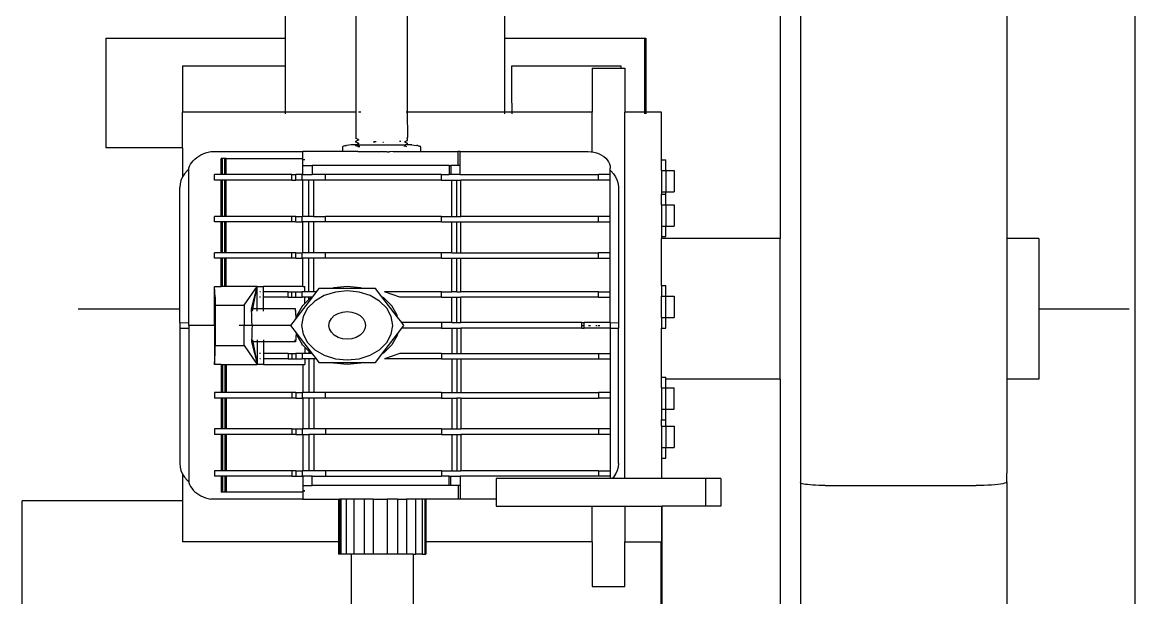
# Model space of a CAD drawing. Header units: millimetres. Extents: x 44692 to 659456, y -26273 to 96111.
# Drawn here: x 275512.6 to 275963.5, y -8790.5 to -8557.1 of the extents above; entities that cross this region are included whole.
import ezdxf

# ---------------------------------------------------------------- set-up
doc = ezdxf.new("R2010")
doc.units = ezdxf.units.MM
doc.header["$LTSCALE"] = 100
doc.layers.add('Edges', color=7, linetype='Continuous')

msp = doc.modelspace()

# ---------------------------------------------------------------- linework, layer by layer
at = {"layer": 'Edges'}
for p, q in [((275619.329, -8563.54), (275619.329, -8420.278)), ((275708.215, -8563.54), (275708.215, -8420.278)), ((275819.822, -8500.491), (275819.822, -8644.779)), ((275827.958, -8500.491), (275827.958, -8743.761)), ((275647.738, -8513.241), (275647.738, -8593.464)), ((275668.654, -8513.889), (275668.64, -8593.464)), ((275911.658, -8515.273), (275911.658, -8644.779)), ((275963.47, -8513.01), (275963.47, -9217.974)), ((275546.481, -8563.54), (275546.481, -8608.055)), ((275546.481, -8563.54), (275619.329, -8563.54)), ((275619.329, -8574.934), (275619.329, -8563.54)), ((275708.215, -8593.464), (275708.215, -8563.54)), ((275708.215, -8563.54), (275764.764, -8563.54)), ((275764.764, -8563.54), (275765.286, -8563.54)), ((275764.764, -8563.54), (275764.764, -8593.464)), ((275765.286, -8563.54), (275765.286, -8593.464)), ((275619.329, -8574.934), (275577.591, -8574.934)), ((275577.591, -8574.934), (275577.591, -8593.464)), ((275619.329, -8593.464), (275619.329, -8574.934)), ((275755.364, -8574.934), (275710.921, -8574.934)), ((275710.921, -8574.934), (275710.921, -8585.973)), ((275743.513, -8575.723), (275755.364, -8575.723)), ((275743.513, -8575.723), (275743.513, -8593.464)), ((275755.364, -8575.723), (275755.364, -8574.934)), ((275755.364, -8575.723), (275756.846, -8575.723)), ((275756.846, -8575.723), (275756.846, -8593.464)), ((275710.921, -8585.973), (275710.922, -8586.07)), ((275710.922, -8586.07), (275711.028, -8593.464)), ((275619.329, -8593.464), (275577.591, -8593.464)), ((275577.591, -8608.054), (275577.591, -8593.464)), ((275647.738, -8593.464), (275619.329, -8593.464)), ((275619.329, -8594.253), (275619.329, -8593.464)), ((275647.866, -8593.464), (275647.738, -8593.464)), ((275647.738, -8593.464), (275647.738, -8604.212)), ((275649.735, -8593.464), (275648.878, -8593.464)), ((275668.525, -8593.464), (275668.142, -8593.464)), ((275708.215, -8593.464), (275668.64, -8593.464)), ((275668.64, -8593.464), (275668.654, -8603.853)), ((275710.922, -8593.464), (275708.215, -8593.464)), ((275708.215, -8594.253), (275708.215, -8593.464)), ((275711.028, -8593.464), (275710.922, -8593.464)), ((275711.028, -8593.464), (275711.04, -8594.253)), ((275743.513, -8593.464), (275711.028, -8593.464)), ((275743.513, -8609.654), (275743.513, -8593.464)), ((275764.764, -8593.464), (275756.846, -8593.464)), ((275756.846, -8654.792), (275756.846, -8593.464)), ((275764.764, -8593.464), (275764.764, -8594.253)), ((275765.286, -8593.464), (275764.764, -8593.464)), ((275765.286, -8593.464), (275765.286, -8594.253)), ((275771.66, -8593.464), (275765.286, -8593.464)), ((275771.66, -8612.912), (275771.66, -8593.464)), ((275642.401, -8607.583), (275642.357, -8607.724)), ((275642.428, -8607.531), (275642.401, -8607.583)), ((275642.529, -8607.41), (275642.428, -8607.531)), ((275642.578, -8607.381), (275642.529, -8607.41)), ((275642.578, -8607.381), (275642.736, -8607.297)), ((275642.736, -8607.297), (275642.81, -8607.26)), ((275643.294, -8607.136), (275642.81, -8607.26)), ((275643.294, -8607.136), (275643.521, -8607.085)), ((275643.521, -8607.085), (275643.952, -8607.017)), ((275645.916, -8606.783), (275643.952, -8607.017)), ((275647.839, -8606.783), (275645.916, -8606.783)), ((275648.789, -8604.637), (275647.738, -8604.212)), ((275648.789, -8604.914), (275647.738, -8605.339)), ((275647.738, -8605.697), (275647.738, -8605.339)), ((275648.789, -8606.122), (275647.738, -8605.697)), ((275647.839, -8606.783), (275647.738, -8606.824)), ((275647.738, -8607.182), (275647.738, -8606.824)), ((275648.471, -8607.478), (275647.738, -8607.182)), ((275648.789, -8606.399), (275647.839, -8606.783)), ((275648.429, -8606.783), (275647.839, -8606.783)), ((275648.108, -8605.395), (275647.906, -8605.386)), ((275648.429, -8606.783), (275649.07, -8607.377)), ((275648.429, -8606.783), (275667.814, -8606.783)), ((275648.789, -8607.607), (275648.637, -8607.545)), ((275648.789, -8604.637), (275648.789, -8604.914)), ((275648.789, -8606.122), (275648.789, -8606.399)), ((275649.07, -8607.377), (275649.07, -8607.496)), ((275649.07, -8607.527), (275649.07, -8607.743)), ((275654.964, -8605.637), (275656.078, -8605.391)), ((275655.15, -8605.395), (275654.964, -8605.637)), ((275655.258, -8605.392), (275655.15, -8605.395)), ((275655.258, -8605.392), (275656.078, -8605.391)), ((275658.754, -8605.74), (275659.049, -8605.73)), ((275666.078, -8605.391), (275665.503, -8605.394)), ((275667.603, -8607.142), (275667.32, -8607.377)), ((275667.32, -8607.377), (275667.32, -8607.451)), ((275667.603, -8605.379), (275668.654, -8604.954)), ((275667.603, -8605.379), (275667.603, -8605.657)), ((275667.603, -8605.657), (275668.654, -8606.082)), ((275667.603, -8606.865), (275667.814, -8606.783)), ((275667.963, -8606.783), (275667.603, -8607.142)), ((275667.603, -8606.865), (275667.603, -8607.142)), ((275667.603, -8607.142), (275668.377, -8607.455)), ((275667.814, -8606.783), (275667.859, -8606.783)), ((275667.859, -8606.783), (275668.654, -8606.439)), ((275667.963, -8606.783), (275667.859, -8606.783)), ((275670.476, -8606.783), (275667.963, -8606.783)), ((275668.654, -8603.853), (275668.633, -8603.898)), ((275668.633, -8604.175), (275668.633, -8603.898)), ((275668.654, -8604.231), (275668.633, -8604.175)), ((275668.654, -8604.954), (275668.654, -8604.231)), ((275668.654, -8606.439), (275668.654, -8606.082)), ((275670.476, -8606.783), (275672.439, -8607.017)), ((275672.87, -8607.085), (275672.439, -8607.017)), ((275673.096, -8607.136), (275672.87, -8607.085)), ((275673.096, -8607.136), (275673.581, -8607.26)), ((275673.655, -8607.297), (275673.581, -8607.26)), ((275673.813, -8607.381), (275673.655, -8607.297)), ((275673.813, -8607.381), (275673.862, -8607.41)), ((275673.862, -8607.41), (275673.963, -8607.531)), ((275673.963, -8607.531), (275673.99, -8607.583)), ((275673.99, -8607.583), (275674.034, -8607.724)), ((275577.591, -8608.054), (275546.481, -8608.055)), ((275577.591, -8608.054), (275577.591, -8619.713)), ((275582.554, -8612.562), (275583.297, -8611.948)), ((275583.297, -8611.948), (275584.111, -8611.387)), ((275584.111, -8611.387), (275584.99, -8610.885)), ((275584.99, -8610.885), (275585.927, -8610.446)), ((275585.927, -8610.446), (275586.912, -8610.074)), ((275586.912, -8610.074), (275587.939, -8609.771)), ((275587.939, -8609.771), (275588.998, -8609.541)), ((275588.998, -8609.541), (275626.268, -8609.541)), ((275626.268, -8612.337), (275626.268, -8609.541)), ((275642.339, -8609.541), (275626.268, -8609.541)), ((275642.341, -8607.833), (275642.339, -8607.914)), ((275642.339, -8607.914), (275642.339, -8609.541)), ((275648.519, -8609.541), (275642.339, -8609.541)), ((275642.347, -8607.77), (275642.341, -8607.833)), ((275642.357, -8607.724), (275642.347, -8607.77)), ((275648.519, -8609.541), (275648.864, -8609.54)), ((275648.789, -8607.607), (275648.789, -8607.755)), ((275648.864, -8609.54), (275653.219, -8609.541)), ((275653.219, -8609.541), (275653.509, -8609.539)), ((275653.509, -8609.539), (275658.099, -8609.539)), ((275658.441, -8609.559), (275658.099, -8609.539)), ((275660.541, -8609.552), (275658.441, -8609.559)), ((275660.541, -8609.552), (275661.222, -8609.552)), ((275661.574, -8609.559), (275661.222, -8609.552)), ((275661.633, -8609.552), (275661.574, -8609.559)), ((275662.952, -8609.54), (275661.633, -8609.552)), ((275662.952, -8609.54), (275674.052, -8609.541)), ((275674.034, -8607.724), (275674.044, -8607.77)), ((275674.044, -8607.77), (275674.05, -8607.833)), ((275674.05, -8607.833), (275674.052, -8607.914)), ((275674.052, -8607.914), (275674.052, -8609.541)), ((275674.052, -8609.541), (275689.251, -8609.541)), ((275690.104, -8609.541), (275689.251, -8609.541)), ((275689.251, -8615.134), (275689.251, -8609.541)), ((275690.104, -8615.134), (275690.104, -8609.541)), ((275690.104, -8609.541), (275741.983, -8609.541)), ((275741.983, -8609.541), (275743.143, -8609.599)), ((275743.143, -8609.599), (275743.513, -8609.654)), ((275743.513, -8609.654), (275744.284, -8609.77)), ((275744.284, -8609.77), (275745.385, -8610.052)), ((275745.385, -8610.052), (275746.427, -8610.44)), ((275746.427, -8610.44), (275747.394, -8610.928)), ((275747.394, -8610.928), (275748.268, -8611.507)), ((275748.268, -8611.507), (275749.035, -8612.167)), ((275580.11, -8616.252), (275580.414, -8615.452)), ((275580.11, -8616.72), (275580.11, -8616.252)), ((275580.414, -8615.452), (275580.815, -8614.677)), ((275580.815, -8614.677), (275581.308, -8613.933)), ((275581.308, -8613.933), (275581.889, -8613.226)), ((275581.889, -8613.226), (275582.554, -8612.562)), ((275593.687, -8612.337), (275593.165, -8612.337)), ((275593.165, -8618.824), (275593.165, -8612.337)), ((275593.687, -8618.824), (275593.687, -8612.337)), ((275594.732, -8612.337), (275593.687, -8612.337)), ((275594.732, -8618.824), (275594.732, -8612.337)), ((275595.254, -8612.337), (275594.732, -8612.337)), ((275595.254, -8618.824), (275595.254, -8612.337)), ((275595.254, -8612.337), (275626.268, -8612.337)), ((275626.312, -8612.337), (275626.268, -8612.337)), ((275626.312, -8612.897), (275626.312, -8612.337)), ((275627.108, -8612.897), (275626.312, -8612.897)), ((275626.312, -8615.134), (275626.312, -8612.897)), ((275626.312, -8618.824), (275626.312, -8615.134)), ((275626.312, -8615.134), (275630.117, -8615.134)), ((275630.117, -8615.134), (275630.117, -8618.824)), ((275685.555, -8615.134), (275630.117, -8615.134)), ((275685.555, -8615.134), (275685.555, -8618.824)), ((275685.555, -8615.134), (275686.253, -8615.134)), ((275686.253, -8615.134), (275686.253, -8618.824)), ((275689.251, -8615.134), (275686.253, -8615.134)), ((275690.104, -8615.134), (275689.251, -8615.134)), ((275690.104, -8618.824), (275690.104, -8615.134)), ((275749.035, -8612.167), (275749.681, -8612.897)), ((275749.681, -8612.897), (275750.195, -8613.684)), ((275750.195, -8613.684), (275750.569, -8614.515)), ((275750.569, -8614.515), (275750.796, -8615.376)), ((275750.796, -8615.376), (275750.872, -8616.252)), ((275750.872, -8617.061), (275750.872, -8616.252)), ((275771.66, -8612.912), (275773.364, -8612.912)), ((275771.66, -8617.232), (275771.66, -8612.912)), ((275773.364, -8617.232), (275773.364, -8612.912)), ((275577.534, -8619.801), (275576.911, -8621.186)), ((275577.591, -8619.713), (275577.534, -8619.801)), ((275578.391, -8618.489), (275577.591, -8619.713)), ((275579.467, -8617.272), (275578.391, -8618.489)), ((275580.11, -8616.72), (275579.467, -8617.272)), ((275580.11, -8678.933), (275580.11, -8616.72)), ((275590.554, -8621.061), (275590.554, -8618.824)), ((275593.165, -8618.824), (275590.554, -8618.824)), ((275593.165, -8621.061), (275590.554, -8621.061)), ((275593.687, -8618.824), (275593.165, -8618.824)), ((275593.165, -8635.797), (275593.165, -8621.061)), ((275593.687, -8621.061), (275593.165, -8621.061)), ((275594.732, -8618.824), (275593.687, -8618.824)), ((275593.687, -8635.797), (275593.687, -8621.061)), ((275594.732, -8621.061), (275593.687, -8621.061)), ((275595.254, -8618.824), (275594.732, -8618.824)), ((275594.732, -8635.797), (275594.732, -8621.061)), ((275595.254, -8621.061), (275594.732, -8621.061)), ((275621.886, -8618.824), (275595.254, -8618.824)), ((275595.254, -8635.797), (275595.254, -8621.061)), ((275621.886, -8621.061), (275595.254, -8621.061)), ((275621.886, -8621.061), (275621.886, -8618.824)), ((275621.886, -8618.824), (275623.453, -8618.824)), ((275621.886, -8621.061), (275623.453, -8621.061)), ((275623.453, -8621.061), (275623.453, -8618.824)), ((275626.064, -8618.824), (275623.453, -8618.824)), ((275626.064, -8621.061), (275623.453, -8621.061)), ((275626.064, -8621.061), (275626.064, -8618.824)), ((275626.312, -8618.824), (275626.064, -8618.824)), ((275626.313, -8621.061), (275626.064, -8621.061)), ((275626.312, -8618.824), (275630.117, -8618.824)), ((275626.312, -8635.797), (275626.313, -8621.061)), ((275628.675, -8621.061), (275626.313, -8621.061)), ((275630.764, -8621.061), (275628.675, -8621.061)), ((275628.675, -8635.797), (275628.675, -8621.061)), ((275635.464, -8618.824), (275630.117, -8618.824)), ((275635.464, -8621.061), (275630.764, -8621.061)), ((275630.764, -8635.797), (275630.764, -8621.061)), ((275635.464, -8621.061), (275635.464, -8618.824)), ((275682.462, -8618.824), (275635.464, -8618.824)), ((275682.462, -8621.061), (275635.464, -8621.061)), ((275682.462, -8621.061), (275682.462, -8618.824)), ((275682.462, -8618.824), (275685.555, -8618.824)), ((275682.462, -8621.061), (275686.64, -8621.061)), ((275686.253, -8618.824), (275685.555, -8618.824)), ((275690.104, -8618.824), (275686.253, -8618.824)), ((275686.64, -8635.797), (275686.64, -8621.061)), ((275686.64, -8621.061), (275688.729, -8621.061)), ((275688.729, -8635.797), (275688.729, -8621.061)), ((275688.729, -8621.061), (275690.296, -8621.061)), ((275690.104, -8618.824), (275746.172, -8618.824)), ((275690.296, -8635.797), (275690.296, -8621.061)), ((275746.172, -8621.061), (275690.296, -8621.061)), ((275746.172, -8621.061), (275746.172, -8618.824)), ((275750.872, -8618.824), (275746.172, -8618.824)), ((275750.872, -8621.061), (275746.172, -8621.061)), ((275750.872, -8617.061), (275751.118, -8617.272)), ((275750.872, -8618.824), (275750.872, -8617.061)), ((275750.872, -8621.061), (275750.872, -8618.824)), ((275750.872, -8635.797), (275750.872, -8621.061)), ((275751.118, -8617.272), (275752.194, -8618.489)), ((275752.194, -8618.489), (275753.051, -8619.801)), ((275753.051, -8619.801), (275753.674, -8621.186)), ((275771.66, -8617.232), (275773.364, -8617.232)), ((275771.66, -8617.232), (275771.66, -8625.872)), ((275773.364, -8617.232), (275776.856, -8617.232)), ((275773.364, -8617.232), (275773.364, -8625.872)), ((275776.856, -8617.232), (275776.856, -8625.872)), ((275576.533, -8622.621), (275576.406, -8624.081)), ((275576.406, -8678.886), (275576.406, -8624.081)), ((275576.911, -8621.186), (275576.533, -8622.621)), ((275753.674, -8621.186), (275754.052, -8622.621)), ((275754.052, -8622.621), (275754.179, -8624.081)), ((275754.179, -8624.081), (275754.179, -8678.886)), ((275771.66, -8625.872), (275773.364, -8625.872)), ((275771.66, -8625.872), (275771.66, -8626.736)), ((275771.66, -8626.736), (275773.364, -8626.736)), ((275771.66, -8631.056), (275771.66, -8626.736)), ((275773.364, -8625.872), (275776.856, -8625.872)), ((275773.364, -8626.736), (275773.364, -8625.872)), ((275773.364, -8631.056), (275773.364, -8626.736)), ((275771.66, -8631.056), (275773.364, -8631.056)), ((275771.66, -8631.056), (275771.66, -8639.696)), ((275773.364, -8631.056), (275776.856, -8631.056)), ((275773.364, -8631.056), (275773.364, -8639.696)), ((275776.856, -8631.056), (275776.856, -8639.696)), ((275593.165, -8635.797), (275590.554, -8635.797)), ((275590.554, -8638.034), (275590.554, -8635.797)), ((275593.165, -8638.034), (275590.554, -8638.034)), ((275593.687, -8635.797), (275593.165, -8635.797)), ((275593.165, -8650.533), (275593.165, -8638.034)), ((275593.687, -8638.034), (275593.165, -8638.034)), ((275594.732, -8635.797), (275593.687, -8635.797)), ((275593.687, -8650.533), (275593.687, -8638.034)), ((275594.732, -8638.034), (275593.687, -8638.034)), ((275595.254, -8635.797), (275594.732, -8635.797)), ((275594.732, -8650.533), (275594.732, -8638.034)), ((275595.254, -8638.034), (275594.732, -8638.034)), ((275621.886, -8635.797), (275595.254, -8635.797)), ((275595.254, -8650.533), (275595.254, -8638.034)), ((275621.886, -8638.034), (275595.254, -8638.034)), ((275621.886, -8638.034), (275621.886, -8635.797)), ((275623.453, -8635.797), (275621.886, -8635.797)), ((275623.453, -8638.034), (275621.886, -8638.034)), ((275623.453, -8638.034), (275623.453, -8635.797)), ((275623.453, -8635.797), (275626.064, -8635.797)), ((275623.453, -8638.034), (275626.064, -8638.034)), ((275626.064, -8638.034), (275626.064, -8635.797)), ((275626.312, -8635.797), (275626.064, -8635.797)), ((275626.313, -8638.034), (275626.064, -8638.034)), ((275628.675, -8635.797), (275626.312, -8635.797)), ((275626.312, -8650.533), (275626.313, -8638.034)), ((275628.675, -8638.034), (275626.313, -8638.034)), ((275630.764, -8635.797), (275628.675, -8635.797)), ((275628.675, -8650.533), (275628.675, -8638.034)), ((275630.764, -8638.034), (275628.675, -8638.034)), ((275630.764, -8635.797), (275635.464, -8635.797)), ((275630.764, -8650.533), (275630.764, -8638.034)), ((275635.464, -8638.034), (275630.764, -8638.034)), ((275682.462, -8635.797), (275635.464, -8635.797)), ((275635.464, -8638.034), (275635.464, -8635.797)), ((275682.462, -8638.034), (275635.464, -8638.034)), ((275682.462, -8638.034), (275682.462, -8635.797)), ((275682.462, -8635.797), (275686.64, -8635.797)), ((275682.462, -8638.034), (275686.64, -8638.034)), ((275686.64, -8635.797), (275688.729, -8635.797)), ((275686.64, -8650.533), (275686.64, -8638.034)), ((275686.64, -8638.034), (275688.729, -8638.034)), ((275688.729, -8635.797), (275690.296, -8635.797)), ((275688.729, -8650.533), (275688.729, -8638.034)), ((275688.729, -8638.034), (275690.296, -8638.034)), ((275746.172, -8635.797), (275690.296, -8635.797)), ((275690.296, -8650.533), (275690.296, -8638.034)), ((275690.296, -8638.034), (275746.172, -8638.034)), ((275746.172, -8638.034), (275746.172, -8635.797)), ((275750.872, -8635.797), (275746.172, -8635.797)), ((275746.172, -8638.034), (275750.872, -8638.034)), ((275750.872, -8638.034), (275750.872, -8635.797)), ((275750.872, -8650.533), (275750.872, -8638.034)), ((275771.66, -8639.696), (275773.364, -8639.696)), ((275771.66, -8639.696), (275771.66, -8644.016)), ((275773.364, -8639.696), (275776.856, -8639.696)), ((275773.364, -8644.016), (275773.364, -8639.696)), ((275771.66, -8644.016), (275773.364, -8644.016)), ((275771.66, -8644.016), (275771.66, -8644.779)), ((275819.822, -8644.779), (275771.66, -8644.779)), ((275771.66, -8663.888), (275771.66, -8644.779)), ((275819.822, -8701.803), (275819.822, -8644.779)), ((275924.582, -8644.779), (275911.658, -8644.779)), ((275911.658, -8644.779), (275911.658, -8701.803)), ((275924.582, -8644.779), (275924.582, -8701.803)), ((275590.554, -8652.77), (275590.554, -8650.533)), ((275593.165, -8650.533), (275590.554, -8650.533)), ((275593.687, -8650.533), (275593.165, -8650.533)), ((275594.732, -8650.533), (275593.687, -8650.533)), ((275595.254, -8650.533), (275594.732, -8650.533)), ((275621.886, -8650.533), (275595.254, -8650.533)), ((275621.886, -8652.77), (275621.886, -8650.533)), ((275623.453, -8650.533), (275621.886, -8650.533)), ((275623.453, -8652.77), (275623.453, -8650.533)), ((275623.453, -8650.533), (275626.064, -8650.533)), ((275626.064, -8652.77), (275626.064, -8650.533)), ((275626.312, -8650.533), (275626.064, -8650.533)), ((275628.675, -8650.533), (275626.312, -8650.533)), ((275630.764, -8650.533), (275628.675, -8650.533)), ((275635.464, -8650.533), (275630.764, -8650.533)), ((275682.462, -8650.533), (275635.464, -8650.533)), ((275635.464, -8652.77), (275635.464, -8650.533)), ((275682.462, -8652.77), (275682.462, -8650.533)), ((275686.64, -8650.533), (275682.462, -8650.533)), ((275686.64, -8650.533), (275688.729, -8650.533)), ((275688.729, -8650.533), (275690.296, -8650.533)), ((275690.296, -8650.533), (275746.172, -8650.533)), ((275746.172, -8652.77), (275746.172, -8650.533)), ((275750.872, -8650.533), (275746.172, -8650.533)), ((275750.872, -8652.77), (275750.872, -8650.533)), ((275593.165, -8652.77), (275590.554, -8652.77)), ((275593.165, -8664.178), (275593.165, -8652.77)), ((275593.687, -8652.77), (275593.165, -8652.77)), ((275593.687, -8664.178), (275593.687, -8652.77)), ((275594.732, -8652.77), (275593.687, -8652.77)), ((275594.732, -8664.178), (275594.732, -8652.77)), ((275595.254, -8652.77), (275594.732, -8652.77)), ((275595.254, -8664.178), (275595.254, -8652.77)), ((275621.886, -8652.77), (275595.254, -8652.77)), ((275623.453, -8652.77), (275621.886, -8652.77)), ((275623.453, -8652.77), (275626.064, -8652.77)), ((275626.313, -8652.77), (275626.064, -8652.77)), ((275626.312, -8664.178), (275626.313, -8652.77)), ((275628.675, -8652.77), (275626.313, -8652.77)), ((275628.675, -8666.387), (275628.675, -8652.77)), ((275630.764, -8652.77), (275628.675, -8652.77)), ((275635.464, -8652.77), (275630.764, -8652.77)), ((275630.764, -8666.387), (275630.764, -8652.77)), ((275682.462, -8652.77), (275635.464, -8652.77)), ((275682.462, -8652.77), (275686.64, -8652.77)), ((275686.64, -8666.387), (275686.64, -8652.77)), ((275686.64, -8652.77), (275688.729, -8652.77)), ((275688.729, -8666.387), (275688.729, -8652.77)), ((275688.729, -8652.77), (275690.296, -8652.77)), ((275690.296, -8666.387), (275690.296, -8652.77)), ((275690.296, -8652.77), (275746.172, -8652.77)), ((275746.172, -8652.77), (275750.872, -8652.77)), ((275750.872, -8666.387), (275750.872, -8652.77)), ((275756.846, -8658.521), (275756.846, -8654.792)), ((275756.846, -8742.1), (275756.846, -8658.521)), ((275590.554, -8666.387), (275590.554, -8664.178)), ((275590.629, -8666.387), (275590.554, -8664.178)), ((275590.554, -8664.178), (275593.165, -8664.178)), ((275593.687, -8664.178), (275593.165, -8664.178)), ((275594.732, -8664.178), (275593.687, -8664.178)), ((275595.254, -8664.178), (275594.732, -8664.178)), ((275607.787, -8664.178), (275595.254, -8664.178)), ((275602.518, -8671.81), (275607.787, -8664.178)), ((275606.049, -8673.315), (275607.787, -8664.178)), ((275607.269, -8666.387), (275607.787, -8664.178)), ((275607.787, -8673.315), (275607.787, -8664.178)), ((275607.787, -8664.178), (275610.398, -8664.178)), ((275610.398, -8666.387), (275610.398, -8664.178)), ((275626.312, -8664.178), (275610.398, -8664.178)), ((275626.312, -8664.178), (275627.114, -8664.178)), ((275627.114, -8666.387), (275627.114, -8664.178)), ((275632.786, -8664.991), (275631.718, -8666.387)), ((275637.967, -8664.991), (275632.786, -8664.991)), ((275638.842, -8664.718), (275637.967, -8664.991)), ((275650.567, -8664.991), (275637.967, -8664.991)), ((275644.267, -8664.178), (275638.842, -8664.718)), ((275644.267, -8666.024), (275639.474, -8666.5)), ((275649.693, -8664.718), (275644.267, -8664.178)), ((275649.06, -8666.5), (275644.267, -8666.024)), ((275650.567, -8664.991), (275649.693, -8664.718)), ((275655.748, -8664.991), (275650.567, -8664.991)), ((275658.339, -8668.379), (275655.748, -8664.991)), ((275771.66, -8663.888), (275773.364, -8663.888)), ((275771.66, -8663.888), (275771.66, -8668.208)), ((275773.364, -8668.208), (275773.364, -8663.888)), ((275590.554, -8668.624), (275590.554, -8666.387)), ((275590.629, -8666.387), (275590.554, -8666.387)), ((275590.554, -8679.064), (275590.554, -8668.624)), ((275590.706, -8668.624), (275590.554, -8668.624)), ((275590.706, -8668.624), (275590.629, -8666.387)), ((275590.706, -8668.624), (275590.815, -8671.81)), ((275605.533, -8673.315), (275606.744, -8668.624)), ((275606.742, -8669.097), (275606.744, -8668.624)), ((275606.744, -8668.624), (275607.269, -8666.387)), ((275606.843, -8668.624), (275606.744, -8668.624)), ((275607.318, -8666.387), (275607.269, -8666.387)), ((275609.166, -8668.624), (275608.725, -8668.624)), ((275609.129, -8666.387), (275608.91, -8666.387)), ((275610.398, -8668.624), (275610.398, -8666.387)), ((275620.32, -8666.387), (275610.398, -8666.387)), ((275610.398, -8673.315), (275610.398, -8668.624)), ((275620.32, -8668.624), (275610.398, -8668.624)), ((275620.32, -8666.387), (275621.886, -8666.387)), ((275620.32, -8668.624), (275620.32, -8666.387)), ((275620.32, -8668.624), (275621.886, -8668.624)), ((275621.886, -8668.624), (275621.886, -8666.387)), ((275621.886, -8666.387), (275623.453, -8666.387)), ((275621.886, -8668.624), (275623.453, -8668.624)), ((275623.453, -8668.624), (275623.453, -8666.387)), ((275623.453, -8666.387), (275626.064, -8666.387)), ((275623.453, -8668.624), (275626.064, -8668.624)), ((275630.195, -8668.379), (275623.896, -8676.617)), ((275626.064, -8668.624), (275626.064, -8666.387)), ((275627.114, -8666.387), (275626.064, -8666.387)), ((275627.114, -8668.624), (275626.064, -8668.624)), ((275628.675, -8666.387), (275627.114, -8666.387)), ((275627.114, -8671.107), (275627.114, -8668.624)), ((275628.675, -8668.624), (275627.114, -8668.624)), ((275627.114, -8671.107), (275628.675, -8669.571)), ((275631.173, -8670.119), (275628.23, -8673.014)), ((275630.764, -8666.387), (275628.675, -8666.387)), ((275628.675, -8669.571), (275628.675, -8668.624)), ((275629.772, -8668.624), (275628.675, -8668.624)), ((275629.445, -8668.814), (275628.675, -8669.571)), ((275629.772, -8668.624), (275629.445, -8668.814)), ((275630.195, -8668.379), (275629.772, -8668.624)), ((275631.718, -8666.387), (275630.195, -8668.379)), ((275631.718, -8666.387), (275630.764, -8666.387)), ((275635.008, -8667.897), (275631.173, -8670.119)), ((275639.474, -8666.5), (275635.008, -8667.897)), ((275653.526, -8667.897), (275649.06, -8666.5)), ((275657.361, -8670.119), (275653.526, -8667.897)), ((275660.304, -8673.014), (275657.361, -8670.119)), ((275659.09, -8668.814), (275658.339, -8668.379)), ((275664.639, -8676.617), (275658.339, -8668.379)), ((275662.421, -8672.092), (275659.09, -8668.814)), ((275665.574, -8668.624), (275659.352, -8666.387)), ((275682.462, -8666.387), (275659.352, -8666.387)), ((275682.462, -8668.624), (275665.574, -8668.624)), ((275682.462, -8668.624), (275682.462, -8666.387)), ((275682.462, -8666.387), (275686.64, -8666.387)), ((275682.462, -8668.624), (275686.64, -8668.624)), ((275688.729, -8666.387), (275686.64, -8666.387)), ((275686.64, -8678.886), (275686.64, -8668.624)), ((275686.64, -8668.624), (275688.729, -8668.624)), ((275688.729, -8666.387), (275690.296, -8666.387)), ((275688.729, -8678.886), (275688.729, -8668.624)), ((275688.729, -8668.624), (275690.296, -8668.624)), ((275746.172, -8666.387), (275690.296, -8666.387)), ((275690.296, -8678.886), (275690.296, -8668.624)), ((275746.172, -8668.624), (275690.296, -8668.624)), ((275746.172, -8668.624), (275746.172, -8666.387)), ((275746.172, -8666.387), (275750.872, -8666.387)), ((275746.172, -8668.624), (275750.872, -8668.624)), ((275750.872, -8668.624), (275750.872, -8666.387)), ((275750.872, -8678.886), (275750.872, -8668.624)), ((275771.66, -8668.208), (275773.364, -8668.208)), ((275771.66, -8676.848), (275771.66, -8668.208)), ((275773.364, -8668.208), (275776.856, -8668.208)), ((275773.364, -8676.848), (275773.364, -8668.208)), ((275776.856, -8668.208), (275776.856, -8676.848)), ((275535.224, -8673.291), (275552.684, -8673.291)), ((275552.684, -8673.291), (275570.144, -8673.291)), ((275570.144, -8673.291), (275576.406, -8673.291)), ((275590.815, -8671.81), (275602.518, -8671.81)), ((275590.815, -8671.81), (275590.815, -8677.556)), ((275602.518, -8671.81), (275602.518, -8680.005)), ((275605.477, -8673.543), (275605.533, -8673.315)), ((275605.549, -8674.211), (275605.477, -8673.543)), ((275606.049, -8673.315), (275605.533, -8673.315)), ((275605.612, -8675.274), (275605.549, -8674.211)), ((275605.879, -8674.211), (275606.006, -8673.543)), ((275607.787, -8673.315), (275606.049, -8673.315)), ((275610.398, -8673.315), (275607.787, -8673.315)), ((275607.787, -8674.211), (275607.787, -8673.543)), ((275623.305, -8673.315), (275610.398, -8673.315)), ((275610.398, -8674.211), (275610.398, -8673.543)), ((275623.227, -8673.543), (275623.154, -8674.211)), ((275623.383, -8673.543), (275623.305, -8673.315)), ((275623.456, -8674.211), (275623.383, -8673.543)), ((275623.519, -8675.274), (275623.456, -8674.211)), ((275624.019, -8675.909), (275626.113, -8672.092)), ((275626.044, -8672.052), (275625.998, -8672.055)), ((275626.113, -8672.092), (275626.044, -8672.052)), ((275627.114, -8671.107), (275626.113, -8672.092)), ((275628.23, -8673.014), (275626.38, -8676.386)), ((275639.03, -8676.05), (275640.564, -8675.162)), ((275640.564, -8675.162), (275642.35, -8674.603)), ((275642.35, -8674.603), (275644.267, -8674.412)), ((275644.267, -8674.412), (275646.184, -8674.603)), ((275646.184, -8674.603), (275647.971, -8675.162)), ((275647.971, -8675.162), (275649.505, -8676.05)), ((275662.154, -8676.386), (275660.304, -8673.014)), ((275664.515, -8675.909), (275662.421, -8672.092)), ((275924.582, -8673.291), (275961.248, -8673.291)), ((275576.406, -8678.886), (275576.406, -8681.123)), ((275576.406, -8678.886), (275580.11, -8678.933)), ((275580.11, -8680.005), (275580.11, -8678.933)), ((275590.554, -8679.064), (275590.654, -8679.066)), ((275590.554, -8679.807), (275590.554, -8679.064)), ((275590.554, -8679.807), (275590.654, -8679.066)), ((275590.654, -8679.066), (275590.815, -8677.556)), ((275590.654, -8679.066), (275590.815, -8679.068)), ((275590.815, -8677.556), (275590.815, -8679.068)), ((275590.815, -8679.068), (275590.815, -8679.807)), ((275605.66, -8676.66), (275605.612, -8675.274)), ((275605.69, -8678.273), (275605.66, -8676.66)), ((275605.701, -8680.005), (275605.69, -8678.273)), ((275623.574, -8677.038), (275621.305, -8680.005)), ((275623.567, -8676.66), (275623.519, -8675.274)), ((275623.574, -8677.038), (275623.567, -8676.66)), ((275623.896, -8676.617), (275623.574, -8677.038)), ((275623.903, -8675.872), (275623.859, -8675.893)), ((275624.019, -8675.909), (275623.896, -8676.617)), ((275624.019, -8675.909), (275623.903, -8675.872)), ((275626.38, -8676.386), (275625.749, -8680.005)), ((275636.86, -8680.005), (275637.112, -8678.557)), ((275637.112, -8678.557), (275637.852, -8677.209)), ((275637.852, -8677.209), (275639.03, -8676.05)), ((275649.505, -8676.05), (275650.682, -8677.209)), ((275650.682, -8677.209), (275651.422, -8678.557)), ((275651.422, -8678.557), (275651.674, -8680.005)), ((275662.785, -8680.005), (275662.154, -8676.386)), ((275664.639, -8676.617), (275664.515, -8675.909)), ((275666.374, -8678.886), (275664.639, -8676.617)), ((275682.462, -8678.886), (275666.374, -8678.886)), ((275667.23, -8680.005), (275666.374, -8678.886)), ((275686.64, -8678.886), (275682.462, -8678.886)), ((275682.462, -8678.886), (275682.462, -8681.123)), ((275686.64, -8678.886), (275688.729, -8678.886)), ((275688.729, -8678.886), (275690.296, -8678.886)), ((275739.383, -8678.886), (275690.296, -8678.886)), ((275739.383, -8678.886), (275740.295, -8678.886)), ((275739.383, -8680.005), (275739.383, -8678.886)), ((275740.295, -8680.005), (275740.295, -8678.886)), ((275750.872, -8678.886), (275740.295, -8678.886)), ((275750.872, -8678.928), (275754.179, -8678.886)), ((275750.872, -8678.928), (275750.872, -8678.886)), ((275750.872, -8678.928), (275750.872, -8681.082)), ((275754.179, -8678.886), (275754.179, -8681.123)), ((275771.66, -8676.848), (275773.364, -8676.848)), ((275771.66, -8676.848), (275771.66, -8681.168)), ((275773.364, -8681.168), (275773.364, -8676.848)), ((275773.364, -8676.848), (275776.856, -8676.848)), ((275576.406, -8681.123), (275580.11, -8681.077)), ((275576.406, -8681.123), (275576.406, -8736.031)), ((275580.11, -8680.005), (275580.11, -8681.077)), ((275590.554, -8680.005), (275580.11, -8680.005)), ((275580.11, -8681.077), (275580.11, -8743.29)), ((275590.554, -8679.807), (275590.815, -8679.807)), ((275590.554, -8680.005), (275590.554, -8679.807)), ((275590.554, -8680.005), (275590.815, -8680.005)), ((275590.554, -8680.005), (275590.554, -8680.596)), ((275590.554, -8680.005), (275590.617, -8680.596)), ((275590.617, -8680.596), (275590.554, -8680.596)), ((275590.554, -8680.596), (275590.554, -8680.945)), ((275590.554, -8680.945), (275590.654, -8680.944)), ((275590.554, -8680.945), (275590.554, -8691.385)), ((275590.815, -8680.596), (275590.617, -8680.596)), ((275590.617, -8680.596), (275590.654, -8680.944)), ((275590.654, -8680.944), (275590.815, -8680.942)), ((275590.654, -8680.944), (275590.815, -8682.454)), ((275590.815, -8679.807), (275590.815, -8680.005)), ((275590.815, -8680.005), (275590.815, -8680.596)), ((275590.815, -8680.596), (275590.815, -8680.942)), ((275590.815, -8680.942), (275590.815, -8682.454)), ((275590.815, -8682.454), (275590.815, -8688.199)), ((275602.518, -8680.005), (275600.476, -8680.005)), ((275605.701, -8680.005), (275602.518, -8680.005)), ((275602.518, -8688.199), (275602.518, -8680.005)), ((275605.66, -8683.35), (275605.612, -8684.735)), ((275605.69, -8681.736), (275605.66, -8683.35)), ((275605.701, -8680.005), (275605.69, -8681.736)), ((275621.305, -8680.005), (275605.701, -8680.005)), ((275621.305, -8680.005), (275623.574, -8682.972)), ((275623.567, -8683.35), (275623.519, -8684.735)), ((275623.574, -8682.972), (275623.567, -8683.35)), ((275623.574, -8682.972), (275623.896, -8683.393)), ((275623.903, -8684.137), (275623.859, -8684.117)), ((275624.019, -8684.101), (275623.896, -8683.393)), ((275623.896, -8683.393), (275630.195, -8691.631)), ((275624.019, -8684.101), (275623.903, -8684.137)), ((275626.113, -8687.918), (275624.019, -8684.101)), ((275625.749, -8680.005), (275626.38, -8683.623)), ((275626.38, -8683.623), (275628.23, -8686.995)), ((275637.112, -8681.452), (275636.86, -8680.005)), ((275637.852, -8682.801), (275637.112, -8681.452)), ((275639.03, -8683.959), (275637.852, -8682.801)), ((275640.564, -8684.848), (275639.03, -8683.959)), ((275649.505, -8683.959), (275647.971, -8684.848)), ((275650.682, -8682.801), (275649.505, -8683.959)), ((275651.422, -8681.452), (275650.682, -8682.801)), ((275651.674, -8680.005), (275651.422, -8681.452)), ((275658.339, -8691.631), (275664.639, -8683.393)), ((275660.304, -8686.995), (275662.154, -8683.623)), ((275662.154, -8683.623), (275662.785, -8680.005)), ((275664.515, -8684.101), (275662.421, -8687.918)), ((275664.639, -8683.393), (275664.515, -8684.101)), ((275664.639, -8683.393), (275666.374, -8681.123)), ((275666.374, -8681.123), (275667.23, -8680.005)), ((275682.462, -8681.123), (275666.374, -8681.123)), ((275682.462, -8681.123), (275686.64, -8681.123)), ((275686.64, -8681.123), (275686.64, -8691.385)), ((275686.64, -8681.123), (275688.729, -8681.123)), ((275688.729, -8681.123), (275688.729, -8691.385)), ((275688.729, -8681.123), (275690.296, -8681.123)), ((275690.296, -8681.123), (275690.296, -8691.385)), ((275739.383, -8681.123), (275690.296, -8681.123)), ((275739.383, -8680.005), (275740.295, -8680.005)), ((275739.383, -8681.123), (275739.383, -8680.005)), ((275739.383, -8681.123), (275740.295, -8681.123)), ((275740.295, -8681.123), (275740.295, -8680.005)), ((275750.872, -8681.123), (275740.295, -8681.123)), ((275742.063, -8680.005), (275742.891, -8680.005)), ((275745.001, -8680.005), (275745.543, -8680.005)), ((275745.99, -8680.005), (275746.694, -8680.005)), ((275750.872, -8681.082), (275754.179, -8681.123)), ((275750.872, -8681.123), (275750.872, -8681.082)), ((275750.872, -8681.123), (275750.872, -8691.385)), ((275754.179, -8736.031), (275754.179, -8681.123)), ((275771.66, -8681.168), (275773.364, -8681.168)), ((275771.66, -8701.04), (275771.66, -8681.168)), ((275590.706, -8691.385), (275590.815, -8688.199)), ((275590.815, -8688.199), (275602.518, -8688.199)), ((275602.518, -8688.199), (275607.787, -8695.831)), ((275605.549, -8685.799), (275605.477, -8686.467)), ((275605.477, -8686.467), (275605.533, -8686.695)), ((275606.049, -8686.695), (275605.533, -8686.695)), ((275605.533, -8686.695), (275606.742, -8691.378)), ((275605.612, -8684.735), (275605.549, -8685.799)), ((275605.879, -8685.799), (275606.006, -8686.467)), ((275606.049, -8686.695), (275607.787, -8695.831)), ((275607.787, -8686.695), (275606.049, -8686.695)), ((275607.787, -8685.799), (275607.787, -8686.467)), ((275607.787, -8686.695), (275607.787, -8695.831)), ((275610.398, -8686.695), (275607.787, -8686.695)), ((275610.398, -8685.799), (275610.398, -8686.467)), ((275610.398, -8686.695), (275610.398, -8691.385)), ((275623.305, -8686.695), (275610.398, -8686.695)), ((275623.227, -8686.467), (275623.154, -8685.799)), ((275623.383, -8686.467), (275623.305, -8686.695)), ((275623.456, -8685.799), (275623.383, -8686.467)), ((275623.519, -8684.735), (275623.456, -8685.799)), ((275626.044, -8687.958), (275625.998, -8687.954)), ((275626.113, -8687.918), (275626.044, -8687.958)), ((275627.114, -8688.903), (275626.113, -8687.918)), ((275628.23, -8686.995), (275631.173, -8689.891)), ((275642.35, -8685.407), (275640.564, -8684.848)), ((275644.267, -8685.597), (275642.35, -8685.407)), ((275646.184, -8685.407), (275644.267, -8685.597)), ((275647.971, -8684.848), (275646.184, -8685.407)), ((275657.361, -8689.891), (275660.304, -8686.995)), ((275662.421, -8687.918), (275659.09, -8691.196)), ((275590.554, -8691.385), (275590.554, -8693.622)), ((275590.554, -8691.385), (275590.706, -8691.385)), ((275590.629, -8693.622), (275590.706, -8691.385)), ((275606.742, -8690.912), (275606.742, -8691.378)), ((275606.843, -8691.385), (275606.742, -8691.378)), ((275606.742, -8691.378), (275607.269, -8693.622)), ((275609.166, -8691.385), (275608.725, -8691.385)), ((275610.398, -8691.385), (275610.398, -8693.622)), ((275620.32, -8691.385), (275610.398, -8691.385)), ((275620.32, -8691.385), (275620.32, -8693.622)), ((275620.32, -8691.385), (275621.886, -8691.385)), ((275621.886, -8691.385), (275621.886, -8693.622)), ((275621.886, -8691.385), (275623.453, -8691.385)), ((275623.453, -8691.385), (275623.453, -8693.622)), ((275626.064, -8691.385), (275623.453, -8691.385)), ((275626.064, -8691.385), (275626.064, -8693.622)), ((275627.114, -8691.385), (275626.064, -8691.385)), ((275627.114, -8688.903), (275627.114, -8691.385)), ((275628.675, -8690.439), (275627.114, -8688.903)), ((275628.675, -8691.385), (275627.114, -8691.385)), ((275628.675, -8690.439), (275628.675, -8691.385)), ((275629.445, -8691.196), (275628.675, -8690.439)), ((275629.772, -8691.385), (275628.675, -8691.385)), ((275629.772, -8691.385), (275629.445, -8691.196)), ((275630.195, -8691.631), (275629.772, -8691.385)), ((275630.195, -8691.631), (275631.718, -8693.622)), ((275631.173, -8689.891), (275635.008, -8692.113)), ((275635.008, -8692.113), (275639.474, -8693.509)), ((275649.06, -8693.509), (275653.526, -8692.113)), ((275653.526, -8692.113), (275657.361, -8689.891)), ((275655.748, -8695.018), (275658.339, -8691.631)), ((275659.09, -8691.196), (275658.339, -8691.631)), ((275665.574, -8691.385), (275659.352, -8693.622)), ((275682.462, -8691.385), (275665.574, -8691.385)), ((275682.462, -8691.385), (275682.462, -8693.622)), ((275682.462, -8691.385), (275686.64, -8691.385)), ((275686.64, -8691.385), (275688.729, -8691.385)), ((275688.729, -8691.385), (275690.296, -8691.385)), ((275690.296, -8691.385), (275746.172, -8691.385)), ((275746.172, -8691.385), (275746.172, -8693.622)), ((275746.172, -8691.385), (275750.872, -8691.385)), ((275750.872, -8691.385), (275750.872, -8693.622)), ((275590.554, -8693.622), (275590.554, -8695.831)), ((275590.554, -8695.831), (275590.629, -8693.622)), ((275590.629, -8693.622), (275590.554, -8693.622)), ((275593.165, -8695.831), (275590.554, -8695.831)), ((275593.165, -8695.831), (275593.165, -8707.24)), ((275593.165, -8695.831), (275593.687, -8695.831)), ((275593.687, -8695.831), (275593.687, -8707.24)), ((275593.687, -8695.831), (275594.732, -8695.831)), ((275594.732, -8695.831), (275594.732, -8707.24)), ((275594.732, -8695.831), (275595.254, -8695.831)), ((275595.254, -8695.831), (275595.254, -8707.24)), ((275595.254, -8695.831), (275607.787, -8695.831)), ((275607.318, -8693.622), (275607.269, -8693.622)), ((275607.269, -8693.622), (275607.787, -8695.831)), ((275610.398, -8695.831), (275607.787, -8695.831)), ((275609.129, -8693.622), (275608.91, -8693.622)), ((275620.32, -8693.622), (275610.398, -8693.622)), ((275610.398, -8693.622), (275610.398, -8695.831)), ((275610.398, -8695.831), (275626.312, -8695.831)), ((275620.32, -8693.622), (275621.886, -8693.622)), ((275621.886, -8693.622), (275623.453, -8693.622)), ((275623.453, -8693.622), (275626.064, -8693.622)), ((275627.114, -8693.622), (275626.064, -8693.622)), ((275626.312, -8695.831), (275627.114, -8695.831)), ((275626.312, -8695.831), (275626.313, -8707.24)), ((275627.114, -8693.622), (275627.114, -8695.831)), ((275628.675, -8693.622), (275627.114, -8693.622)), ((275630.764, -8693.622), (275628.675, -8693.622)), ((275628.675, -8693.622), (275628.675, -8707.24)), ((275631.718, -8693.622), (275630.764, -8693.622)), ((275630.764, -8693.622), (275630.764, -8707.24)), ((275631.718, -8693.622), (275632.786, -8695.018)), ((275632.786, -8695.018), (275637.967, -8695.018)), ((275638.842, -8695.292), (275637.967, -8695.018)), ((275637.967, -8695.018), (275650.567, -8695.018)), ((275644.267, -8695.831), (275638.842, -8695.292)), ((275639.474, -8693.509), (275644.267, -8693.986)), ((275644.267, -8693.986), (275649.06, -8693.509)), ((275649.693, -8695.292), (275644.267, -8695.831)), ((275650.567, -8695.018), (275649.693, -8695.292)), ((275650.567, -8695.018), (275655.748, -8695.018)), ((275682.462, -8693.622), (275659.352, -8693.622)), ((275682.462, -8693.622), (275686.64, -8693.622)), ((275686.64, -8693.622), (275686.64, -8707.24)), ((275686.64, -8693.622), (275688.729, -8693.622)), ((275688.729, -8693.622), (275688.729, -8707.24)), ((275688.729, -8693.622), (275690.296, -8693.622)), ((275690.296, -8693.622), (275690.296, -8707.24)), ((275690.296, -8693.622), (275746.172, -8693.622)), ((275746.172, -8693.622), (275750.872, -8693.622)), ((275750.872, -8693.622), (275750.872, -8707.24)), ((275771.66, -8701.04), (275773.364, -8701.04)), ((275771.66, -8705.36), (275771.66, -8701.04)), ((275773.364, -8701.803), (275773.364, -8701.04)), ((275819.822, -8701.803), (275773.364, -8701.803)), ((275773.364, -8705.36), (275773.364, -8701.803)), ((275819.822, -8701.803), (275819.822, -8846.091)), ((275911.658, -8701.803), (275911.658, -8739.877)), ((275924.582, -8701.803), (275911.658, -8701.803)), ((275771.66, -8705.36), (275773.364, -8705.36)), ((275771.66, -8705.36), (275771.66, -8714)), ((275773.364, -8705.36), (275776.856, -8705.36)), ((275773.364, -8714), (275773.364, -8705.36)), ((275776.856, -8714), (275776.856, -8705.36)), ((275590.554, -8707.24), (275590.554, -8709.476)), ((275593.165, -8707.24), (275590.554, -8707.24)), ((275593.165, -8709.476), (275590.554, -8709.476)), ((275593.687, -8707.24), (275593.165, -8707.24)), ((275593.165, -8709.476), (275593.165, -8721.975)), ((275593.687, -8709.476), (275593.165, -8709.476)), ((275594.732, -8707.24), (275593.687, -8707.24)), ((275593.687, -8709.476), (275593.687, -8721.975)), ((275594.732, -8709.476), (275593.687, -8709.476)), ((275595.254, -8707.24), (275594.732, -8707.24)), ((275594.732, -8709.476), (275594.732, -8721.975)), ((275595.254, -8709.476), (275594.732, -8709.476)), ((275621.886, -8707.24), (275595.254, -8707.24)), ((275595.254, -8709.476), (275595.254, -8721.975)), ((275621.886, -8709.476), (275595.254, -8709.476)), ((275621.886, -8707.24), (275621.886, -8709.476)), ((275623.453, -8707.24), (275621.886, -8707.24)), ((275623.453, -8709.476), (275621.886, -8709.476)), ((275623.453, -8707.24), (275623.453, -8709.476)), ((275623.453, -8707.24), (275626.064, -8707.24)), ((275623.453, -8709.476), (275626.064, -8709.476)), ((275626.064, -8707.24), (275626.064, -8709.476)), ((275626.313, -8707.24), (275626.064, -8707.24)), ((275626.312, -8709.476), (275626.064, -8709.476)), ((275626.312, -8709.476), (275626.313, -8721.975)), ((275628.675, -8709.476), (275626.312, -8709.476)), ((275628.675, -8707.24), (275626.313, -8707.24)), ((275630.764, -8707.24), (275628.675, -8707.24)), ((275630.764, -8709.476), (275628.675, -8709.476)), ((275628.675, -8709.476), (275628.675, -8721.975)), ((275635.464, -8707.24), (275630.764, -8707.24)), ((275635.464, -8709.476), (275630.764, -8709.476)), ((275630.764, -8709.476), (275630.764, -8721.975)), ((275682.462, -8707.24), (275635.464, -8707.24)), ((275635.464, -8709.476), (275635.464, -8707.24)), ((275682.462, -8709.476), (275635.464, -8709.476)), ((275682.462, -8707.24), (275682.462, -8709.476)), ((275682.462, -8707.24), (275686.64, -8707.24)), ((275682.462, -8709.476), (275686.64, -8709.476)), ((275686.64, -8707.24), (275688.729, -8707.24)), ((275686.64, -8709.476), (275686.64, -8721.975)), ((275686.64, -8709.476), (275688.729, -8709.476)), ((275688.729, -8707.24), (275690.296, -8707.24)), ((275688.729, -8709.476), (275688.729, -8721.975)), ((275690.296, -8709.476), (275688.729, -8709.476)), ((275690.296, -8707.24), (275746.172, -8707.24)), ((275690.296, -8709.476), (275690.296, -8721.975)), ((275690.296, -8709.476), (275746.172, -8709.476)), ((275746.172, -8707.24), (275746.172, -8709.476)), ((275750.872, -8707.24), (275746.172, -8707.24)), ((275750.872, -8709.476), (275746.172, -8709.476)), ((275750.872, -8707.24), (275750.872, -8709.476)), ((275750.872, -8709.476), (275750.872, -8721.975)), ((275771.66, -8714), (275773.364, -8714)), ((275771.66, -8714), (275771.66, -8718.32)), ((275773.364, -8714), (275776.856, -8714)), ((275773.364, -8718.32), (275773.364, -8714)), ((275771.66, -8718.32), (275773.364, -8718.32)), ((275771.66, -8720.912), (275771.66, -8718.32)), ((275773.364, -8720.912), (275773.364, -8718.32)), ((275590.554, -8721.975), (275590.554, -8724.212)), ((275593.165, -8721.975), (275590.554, -8721.975)), ((275593.165, -8724.212), (275590.554, -8724.212)), ((275593.687, -8721.975), (275593.165, -8721.975)), ((275593.165, -8724.212), (275593.165, -8738.948)), ((275593.687, -8724.212), (275593.165, -8724.212)), ((275594.732, -8721.975), (275593.687, -8721.975)), ((275593.687, -8724.212), (275593.687, -8738.948)), ((275594.732, -8724.212), (275593.687, -8724.212)), ((275595.254, -8721.975), (275594.732, -8721.975)), ((275594.732, -8724.212), (275594.732, -8738.948)), ((275595.254, -8724.212), (275594.732, -8724.212)), ((275621.886, -8721.975), (275595.254, -8721.975)), ((275595.254, -8724.212), (275595.254, -8738.948)), ((275621.886, -8724.212), (275595.254, -8724.212)), ((275621.886, -8721.975), (275621.886, -8724.212)), ((275621.886, -8721.975), (275623.453, -8721.975)), ((275623.453, -8724.212), (275621.886, -8724.212)), ((275623.453, -8721.975), (275623.453, -8724.212)), ((275623.453, -8721.975), (275626.064, -8721.975)), ((275623.453, -8724.212), (275626.064, -8724.212)), ((275626.064, -8721.975), (275626.064, -8724.212)), ((275626.313, -8721.975), (275626.064, -8721.975)), ((275626.312, -8724.212), (275626.064, -8724.212)), ((275626.312, -8724.212), (275626.313, -8738.948)), ((275626.312, -8724.212), (275628.675, -8724.212)), ((275628.675, -8721.975), (275626.313, -8721.975)), ((275630.764, -8721.975), (275628.675, -8721.975)), ((275630.764, -8724.212), (275628.675, -8724.212)), ((275628.675, -8724.212), (275628.675, -8738.948)), ((275635.464, -8721.975), (275630.764, -8721.975)), ((275630.764, -8724.212), (275630.764, -8738.948)), ((275635.464, -8724.212), (275630.764, -8724.212)), ((275682.462, -8721.975), (275635.464, -8721.975)), ((275635.464, -8721.975), (275635.464, -8724.212)), ((275682.462, -8724.212), (275635.464, -8724.212)), ((275682.462, -8721.975), (275682.462, -8724.212)), ((275682.462, -8721.975), (275686.64, -8721.975)), ((275682.462, -8724.212), (275686.64, -8724.212)), ((275686.64, -8721.975), (275688.729, -8721.975)), ((275686.64, -8724.212), (275686.64, -8738.948)), ((275686.64, -8724.212), (275688.729, -8724.212)), ((275688.729, -8721.975), (275690.296, -8721.975)), ((275688.729, -8724.212), (275688.729, -8738.948)), ((275688.729, -8724.212), (275690.296, -8724.212)), ((275746.172, -8721.975), (275690.296, -8721.975)), ((275690.296, -8724.212), (275690.296, -8738.948)), ((275746.172, -8724.212), (275690.296, -8724.212)), ((275746.172, -8721.975), (275746.172, -8724.212)), ((275750.872, -8721.975), (275746.172, -8721.975)), ((275750.872, -8724.212), (275746.172, -8724.212)), ((275750.872, -8721.975), (275750.872, -8724.212)), ((275750.872, -8724.212), (275750.872, -8738.948)), ((275771.66, -8720.912), (275773.364, -8720.912)), ((275771.66, -8720.912), (275771.66, -8729.552)), ((275773.364, -8720.912), (275776.856, -8720.912)), ((275773.364, -8720.912), (275773.364, -8729.552)), ((275776.856, -8720.912), (275776.856, -8729.552)), ((275771.66, -8729.552), (275773.364, -8729.552)), ((275771.66, -8729.552), (275771.66, -8733.872)), ((275773.364, -8733.872), (275773.364, -8729.552)), ((275773.364, -8729.552), (275776.856, -8729.552)), ((275576.406, -8736.031), (275576.533, -8737.388)), ((275576.533, -8737.388), (275576.533, -8737.491)), ((275576.533, -8737.491), (275576.911, -8738.823)), ((275754.052, -8737.491), (275753.674, -8738.823)), ((275754.179, -8736.031), (275754.052, -8737.388)), ((275754.052, -8737.388), (275754.052, -8737.491)), ((275771.66, -8733.872), (275773.364, -8733.872)), ((275771.66, -8733.872), (275771.66, -8742.1)), ((275576.911, -8738.823), (275577.534, -8740.208)), ((275576.911, -8738.823), (275576.911, -8738.926)), ((275576.911, -8738.926), (275577.534, -8740.311)), ((275577.534, -8740.208), (275577.591, -8740.296)), ((275577.534, -8740.311), (275577.591, -8740.399)), ((275577.591, -8740.399), (275577.591, -8740.296)), ((275577.591, -8740.296), (275578.391, -8741.521)), ((275577.591, -8740.399), (275578.391, -8741.623)), ((275577.591, -8740.399), (275577.591, -8751.169)), ((275578.391, -8741.521), (275579.467, -8742.737)), ((275578.391, -8741.623), (275579.467, -8742.84)), ((275579.467, -8742.737), (275580.11, -8743.29)), ((275579.467, -8742.84), (275580.11, -8743.393)), ((275590.554, -8738.948), (275590.554, -8741.185)), ((275593.165, -8738.948), (275590.554, -8738.948)), ((275593.165, -8741.185), (275590.554, -8741.185)), ((275593.687, -8738.948), (275593.165, -8738.948)), ((275593.165, -8741.185), (275593.165, -8747.672)), ((275593.687, -8741.185), (275593.165, -8741.185)), ((275594.732, -8738.948), (275593.687, -8738.948)), ((275593.687, -8741.185), (275593.687, -8747.672)), ((275594.732, -8741.185), (275593.687, -8741.185)), ((275595.254, -8738.948), (275594.732, -8738.948)), ((275594.732, -8741.185), (275594.732, -8747.672)), ((275595.254, -8741.185), (275594.732, -8741.185)), ((275621.886, -8738.948), (275595.254, -8738.948)), ((275595.254, -8741.185), (275595.254, -8747.672)), ((275621.886, -8741.185), (275595.254, -8741.185)), ((275621.886, -8738.948), (275621.886, -8741.185)), ((275623.453, -8738.948), (275621.886, -8738.948)), ((275621.886, -8741.185), (275623.453, -8741.185)), ((275623.453, -8738.948), (275623.453, -8741.185)), ((275623.453, -8738.948), (275626.064, -8738.948)), ((275623.453, -8741.185), (275626.064, -8741.185)), ((275626.064, -8738.948), (275626.064, -8741.185)), ((275626.313, -8738.948), (275626.064, -8738.948)), ((275626.312, -8741.185), (275626.064, -8741.185)), ((275626.312, -8741.185), (275626.312, -8744.876)), ((275630.117, -8741.185), (275626.312, -8741.185)), ((275628.675, -8738.948), (275626.313, -8738.948)), ((275630.764, -8738.948), (275628.675, -8738.948)), ((275630.117, -8744.876), (275630.117, -8741.185)), ((275630.117, -8741.185), (275635.464, -8741.185)), ((275635.464, -8738.948), (275630.764, -8738.948)), ((275682.462, -8738.948), (275635.464, -8738.948)), ((275635.464, -8738.948), (275635.464, -8741.185)), ((275635.464, -8741.185), (275682.462, -8741.185)), ((275682.462, -8738.948), (275682.462, -8741.185)), ((275682.462, -8738.948), (275686.64, -8738.948)), ((275685.555, -8741.185), (275682.462, -8741.185)), ((275685.555, -8744.876), (275685.555, -8741.185)), ((275685.555, -8741.185), (275686.253, -8741.185)), ((275686.253, -8744.876), (275686.253, -8741.185)), ((275686.253, -8741.185), (275690.104, -8741.185)), ((275686.64, -8738.948), (275688.729, -8738.948)), ((275688.729, -8738.948), (275690.296, -8738.948)), ((275690.104, -8741.185), (275690.104, -8744.876)), ((275746.172, -8741.185), (275690.104, -8741.185)), ((275746.172, -8738.948), (275690.296, -8738.948)), ((275704.659, -8742.1), (275704.659, -8750.468)), ((275750.872, -8742.1), (275704.659, -8742.1)), ((275746.172, -8738.948), (275746.172, -8741.185)), ((275746.172, -8738.948), (275750.872, -8738.948)), ((275750.872, -8741.185), (275746.172, -8741.185)), ((275750.872, -8738.948), (275750.872, -8741.185)), ((275750.872, -8741.185), (275750.872, -8742.1)), ((275751.682, -8742.1), (275750.872, -8742.1)), ((275752.194, -8741.521), (275751.682, -8742.1)), ((275751.772, -8742.1), (275751.682, -8742.1)), ((275752.194, -8741.623), (275751.772, -8742.1)), ((275756.846, -8742.1), (275751.772, -8742.1)), ((275753.051, -8740.208), (275752.194, -8741.521)), ((275753.051, -8740.311), (275752.194, -8741.623)), ((275753.674, -8738.823), (275753.051, -8740.208)), ((275753.674, -8738.926), (275753.051, -8740.311)), ((275753.674, -8738.823), (275753.674, -8738.926)), ((275771.66, -8742.1), (275756.846, -8742.1)), ((275789.431, -8742.1), (275771.66, -8742.1)), ((275789.431, -8742.1), (275789.431, -8753.285)), ((275795.697, -8742.1), (275789.431, -8742.1)), ((275795.697, -8742.1), (275795.697, -8753.285)), ((275911.658, -8743.475), (275911.658, -8739.877)), ((275580.11, -8743.29), (275580.11, -8743.393)), ((275580.11, -8743.393), (275580.11, -8743.758)), ((275580.11, -8743.758), (275580.414, -8744.557)), ((275580.414, -8744.557), (275580.815, -8745.332)), ((275580.815, -8745.332), (275581.308, -8746.077)), ((275581.308, -8746.077), (275581.889, -8746.784)), ((275581.889, -8746.784), (275582.554, -8747.447)), ((275626.312, -8744.876), (275626.312, -8747.113)), ((275626.312, -8744.876), (275630.117, -8744.876)), ((275627.108, -8747.113), (275626.312, -8747.113)), ((275626.312, -8747.113), (275626.312, -8747.215)), ((275627.108, -8747.215), (275626.312, -8747.215)), ((275626.312, -8747.215), (275626.312, -8747.672)), ((275685.555, -8744.876), (275630.117, -8744.876)), ((275686.253, -8744.876), (275685.555, -8744.876)), ((275689.251, -8744.876), (275686.253, -8744.876)), ((275689.251, -8744.876), (275689.251, -8750.468)), ((275690.104, -8744.876), (275689.251, -8744.876)), ((275690.104, -8744.876), (275690.104, -8750.468)), ((275828.044, -8743.914), (275827.958, -8743.761)), ((275827.958, -8743.761), (275827.958, -8846.091)), ((275828.299, -8744.064), (275828.044, -8743.914)), ((275828.719, -8744.208), (275828.299, -8744.064)), ((275829.297, -8744.346), (275828.719, -8744.208)), ((275830.023, -8744.473), (275829.297, -8744.346)), ((275830.885, -8744.587), (275830.023, -8744.473)), ((275831.867, -8744.688), (275830.885, -8744.587)), ((275832.954, -8744.773), (275831.867, -8744.688)), ((275834.126, -8744.841), (275832.954, -8744.773)), ((275835.363, -8744.89), (275834.126, -8744.841)), ((275836.645, -8744.92), (275835.363, -8744.89)), ((275837.949, -8744.93), (275836.645, -8744.92)), ((275837.949, -8744.93), (275899.223, -8744.93)), ((275900.846, -8744.917), (275899.223, -8744.93)), ((275902.442, -8744.88), (275900.846, -8744.917)), ((275903.982, -8744.819), (275902.442, -8744.88)), ((275905.441, -8744.735), (275903.982, -8744.819)), ((275906.793, -8744.629), (275905.441, -8744.735)), ((275908.016, -8744.504), (275906.793, -8744.629)), ((275909.089, -8744.361), (275908.016, -8744.504)), ((275909.992, -8744.203), (275909.089, -8744.361)), ((275910.712, -8744.032), (275909.992, -8744.203)), ((275911.235, -8743.852), (275910.712, -8744.032)), ((275911.552, -8743.665), (275911.235, -8743.852)), ((275911.658, -8743.475), (275911.552, -8743.665)), ((275911.658, -8743.475), (275911.658, -9148.913)), ((275512.575, -9088.372), (275512.575, -8751.169)), ((275577.591, -8751.169), (275512.575, -8751.169)), ((275577.591, -8751.169), (275577.591, -8767.728)), ((275582.554, -8747.447), (275583.297, -8748.062)), ((275583.297, -8748.062), (275584.111, -8748.623)), ((275584.111, -8748.623), (275584.99, -8749.125)), ((275584.99, -8749.125), (275585.927, -8749.564)), ((275585.927, -8749.564), (275586.912, -8749.936)), ((275586.912, -8749.936), (275587.939, -8750.238)), ((275587.939, -8750.238), (275588.998, -8750.468)), ((275626.268, -8750.468), (275588.998, -8750.468)), ((275593.687, -8747.672), (275593.165, -8747.672)), ((275594.732, -8747.672), (275593.687, -8747.672)), ((275595.254, -8747.672), (275594.732, -8747.672)), ((275626.268, -8747.672), (275595.254, -8747.672)), ((275626.268, -8747.672), (275626.268, -8750.468)), ((275626.268, -8747.672), (275626.312, -8747.672)), ((275626.268, -8750.468), (275640.686, -8750.468)), ((275640.686, -8750.468), (275641.208, -8750.468)), ((275640.686, -8750.468), (275640.686, -8767.728)), ((275641.208, -8750.468), (275641.208, -8767.728)), ((275641.73, -8750.468), (275641.208, -8750.468)), ((275641.73, -8750.468), (275641.73, -8772.838)), ((275643.819, -8750.468), (275641.73, -8750.468)), ((275643.819, -8750.468), (275643.819, -8772.838)), ((275646.952, -8750.468), (275643.819, -8750.468)), ((275646.952, -8750.468), (275646.952, -8772.838)), ((275651.13, -8750.468), (275646.952, -8750.468)), ((275651.13, -8750.468), (275651.13, -8772.838)), ((275654.785, -8750.468), (275651.13, -8750.468)), ((275654.785, -8750.468), (275654.785, -8772.838)), ((275654.785, -8750.468), (275660.53, -8750.468)), ((275660.53, -8750.468), (275660.53, -8772.838)), ((275664.707, -8750.468), (275660.53, -8750.468)), ((275664.707, -8750.468), (275664.707, -8772.838)), ((275664.707, -8750.468), (275668.363, -8750.468)), ((275668.363, -8750.468), (275668.363, -8772.838)), ((275672.018, -8750.468), (275668.363, -8750.468)), ((275672.018, -8750.468), (275672.018, -8772.838)), ((275674.629, -8750.468), (275672.018, -8750.468)), ((275674.629, -8750.468), (275674.629, -8772.838)), ((275675.674, -8750.468), (275674.629, -8750.468)), ((275675.674, -8750.468), (275675.674, -8772.838)), ((275676.196, -8750.468), (275675.674, -8750.468)), ((275676.196, -8750.468), (275676.196, -8767.728)), ((275689.251, -8750.468), (275676.196, -8750.468)), ((275690.104, -8750.468), (275689.251, -8750.468)), ((275704.659, -8750.468), (275690.104, -8750.468)), ((275704.659, -8750.468), (275704.659, -8753.285)), ((275704.659, -8753.285), (275743.513, -8753.285)), ((275743.513, -8753.285), (275756.846, -8753.285)), ((275743.513, -8767.728), (275743.513, -8753.285)), ((275756.846, -8753.285), (275771.66, -8753.285)), ((275756.846, -8753.285), (275756.846, -8767.728)), ((275771.66, -8753.285), (275771.996, -8753.285)), ((275771.66, -8753.285), (275771.66, -8767.728)), ((275771.996, -9117.387), (275771.996, -8753.285)), ((275789.431, -8753.285), (275771.996, -8753.285)), ((275795.697, -8753.285), (275789.431, -8753.285)), ((275911.658, -8759.781), (275911.658, -8762.949)), ((275640.686, -8767.728), (275577.591, -8767.728)), ((275641.208, -8767.728), (275640.686, -8767.728)), ((275640.686, -8767.728), (275640.686, -8772.838)), ((275641.208, -8767.728), (275641.208, -8772.838)), ((275743.513, -8767.728), (275676.196, -8767.728)), ((275676.196, -8767.728), (275676.196, -8772.838)), ((275743.513, -8767.728), (275743.513, -8785.864)), ((275756.846, -8767.728), (275771.59, -8767.728)), ((275756.846, -8785.864), (275756.846, -8767.728)), ((275771.59, -9117.387), (275771.59, -8767.728)), ((275771.59, -8767.728), (275771.66, -8767.728)), ((275771.66, -8767.59), (275771.66, -8767.728)), ((275641.208, -8772.838), (275640.686, -8772.838)), ((275641.73, -8772.838), (275641.208, -8772.838)), ((275643.819, -8772.838), (275641.73, -8772.838)), ((275645.991, -8772.838), (275643.819, -8772.838)), ((275646.952, -8772.838), (275645.991, -8772.838)), ((275645.991, -8840.446), (275645.991, -8772.838)), ((275651.13, -8772.838), (275646.952, -8772.838)), ((275654.785, -8772.838), (275651.13, -8772.838)), ((275660.53, -8772.838), (275654.785, -8772.838)), ((275664.707, -8772.838), (275660.53, -8772.838)), ((275668.363, -8772.838), (275664.707, -8772.838)), ((275670.955, -8772.838), (275668.363, -8772.838)), ((275670.955, -8772.838), (275672.018, -8772.838)), ((275670.955, -8772.838), (275670.955, -8840.367)), ((275674.629, -8772.838), (275672.018, -8772.838)), ((275674.629, -8772.838), (275675.674, -8772.838)), ((275675.674, -8772.838), (275676.196, -8772.838)), ((275743.513, -8785.864), (275756.846, -8785.864))]:
    msp.add_line(p, q, dxfattribs=at)

doc.saveas('drawing.dxf')
